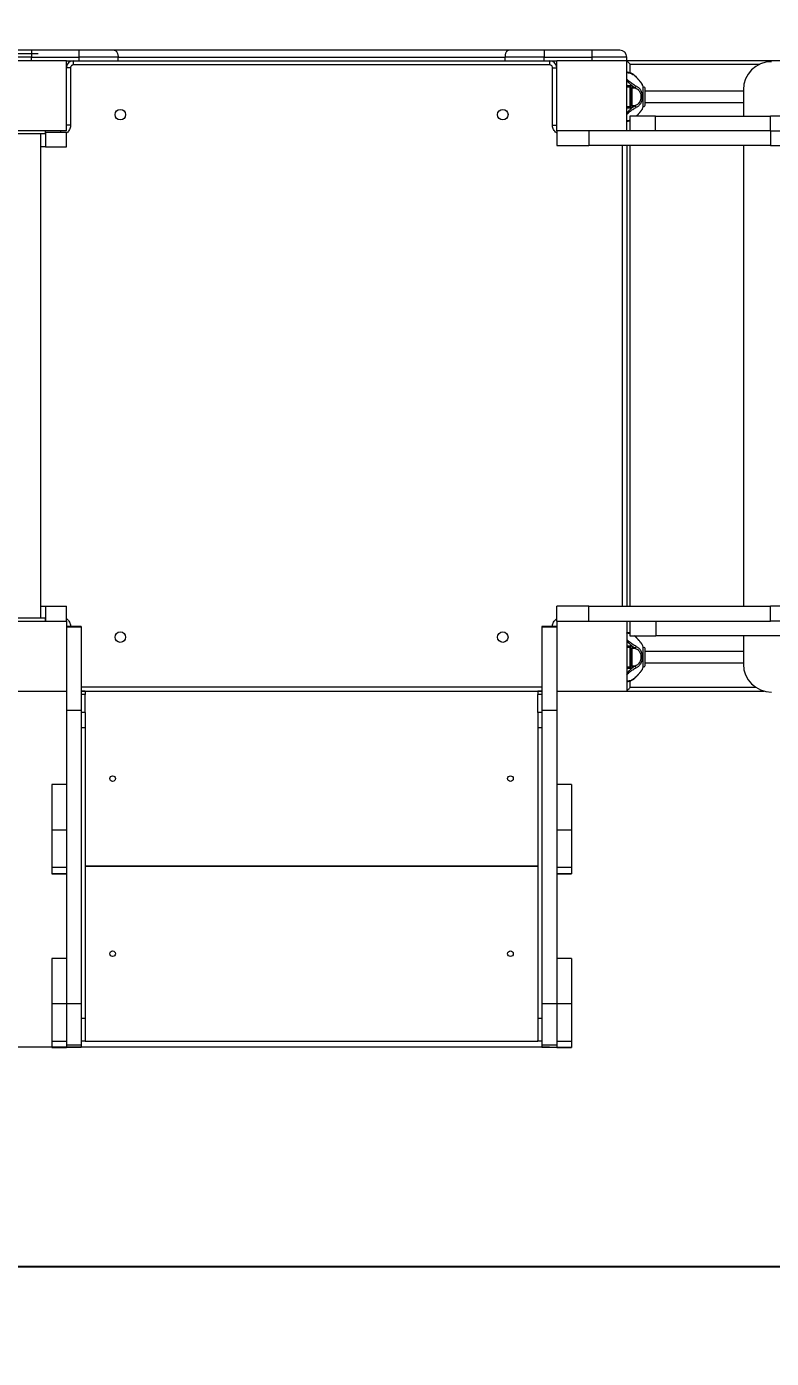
# Model space of a CAD drawing. Header units: millimetres. Extents: x -5884 to 5559, y -2544 to 2548.
# Drawn here: x -1786 to -723, y -815 to 1086 of the extents above; entities that cross this region are included whole.
import ezdxf

# ---------------------------------------------------------------- set-up
doc = ezdxf.new("R2010")
doc.units = ezdxf.units.MM
for name, color, linetype in [('DIKOM_ОБЪЕКТ', 7, 'Continuous'), ('DIKOM_РАЗМЕР_ЗОНА', 7, 'Continuous'), ('DIKOM_РАЗМЕР_ОБЪЕКТА', 7, 'Continuous')]:
    doc.layers.add(name, color=color, linetype=linetype)
doc.styles.add('style1', font='arialbd.ttf', dxfattribs={"width": 0.8})
doc.dimstyles.new('1-50', dxfattribs={"dimtxt": 300, "dimasz": 200, "dimexe": 100, "dimexo": 0, "dimgap": 100, "dimtad": 1, "dimtoh": 1, "dimtxsty": 'style1', "dimcen": 200, "dimclrd": 7, "dimclre": 7, "dimclrt": 7, "dimadec": 1, "dimazin": 2, "dimtfac": 1, "dimtmove": 0, "dimatfit": 2, "dimfxl": 0, "dimlwd": 25, "dimlwe": 18, "dimarcsym": 0})

# ---------------------------------------------------------------- blocks, each defined once
blk = doc.blocks.new('*D0')
at = {"layer": 'Defpoints', "color": 0, "transparency": 16777216}
for p in [(-3077, 587.1), (4058.8, 119.9), (4058.8, -683.8)]:
    blk.add_point(p, dxfattribs=at)
at = {"layer": 'DIKOM_РАЗМЕР_ОБЪЕКТА', "color": 7, "lineweight": 18, "transparency": 16777216}
for p, q in [((-3077, 587.1), (-3077, -783.8)), ((4058.8, 119.9), (4058.8, -783.8))]:
    blk.add_line(p, q, dxfattribs=at)
at = {"layer": 'DIKOM_РАЗМЕР_ОБЪЕКТА', "color": 7, "lineweight": 25, "transparency": 16777216}
blk.add_line((-2877, -683.8), (3858.8, -683.8), dxfattribs=at)
at = {"layer": 'DIKOM_РАЗМЕР_ОБЪЕКТА', "color": 7, "transparency": 16777216}
for points in [[(-2877, -650.5), (-2877, -717.2), (-3077, -683.8)], [(3858.8, -650.5), (3858.8, -717.2), (4058.8, -683.8)]]:
    blk.add_solid(points, dxfattribs=at)
at = {"layer": 'DIKOM_РАЗМЕР_ОБЪЕКТА', "color": 7, "transparency": 16777216, "insert": (403.3, -430.7), "char_height": 300, "attachment_point": 5, "style": 'style1'}
blk.add_mtext('{\\fArial|b0|i0|c204|p34;7100}', dxfattribs=at)
blk = doc.blocks.new('*D1')
at = {"layer": 'Defpoints', "color": 0, "transparency": 16777216}
for p in [(-3439.2, 1047.6), (-1769.8, 1047.6), (-1040.2, -370.9)]:
    blk.add_point(p, dxfattribs=at)
at = {"layer": 'DIKOM_РАЗМЕР_ОБЪЕКТА', "color": 7, "lineweight": 18, "transparency": 16777216}
for p, q in [((-1769.8, 1047.6), (-3539.2, 1047.6)), ((-1040.2, -370.9), (-3539.2, -370.9))]:
    blk.add_line(p, q, dxfattribs=at)
at = {"layer": 'DIKOM_РАЗМЕР_ОБЪЕКТА', "color": 7, "lineweight": 25, "transparency": 16777216}
blk.add_line((-3439.2, -170.9), (-3439.2, 847.6), dxfattribs=at)
at = {"layer": 'DIKOM_РАЗМЕР_ОБЪЕКТА', "color": 7, "transparency": 16777216}
for points in [[(-3472.6, 847.6), (-3405.9, 847.6), (-3439.2, 1047.6)], [(-3472.6, -170.9), (-3405.9, -170.9), (-3439.2, -370.9)]]:
    blk.add_solid(points, dxfattribs=at)
at = {"layer": 'DIKOM_РАЗМЕР_ОБЪЕКТА', "color": 7, "transparency": 16777216, "insert": (-3692.4, 342.9), "char_height": 300, "attachment_point": 5, "rotation": 90, "style": 'style1'}
blk.add_mtext('{\\fArial|b0|i0|c204|p34;1400}', dxfattribs=at)
blk = doc.blocks.new('*D2')
at = {"layer": 'Defpoints', "color": 0, "transparency": 16777216}
for p in [(-5434.5, 2547.6), (-1379.7, 2547.6), (-1379.7, -1870.9)]:
    blk.add_point(p, dxfattribs=at)
at = {"layer": 'DIKOM_РАЗМЕР_ЗОНА', "color": 7, "lineweight": 18, "transparency": 16777216}
for p, q in [((-1379.7, 2547.6), (-5534.5, 2547.6)), ((-1379.7, -1870.9), (-5534.5, -1870.9))]:
    blk.add_line(p, q, dxfattribs=at)
at = {"layer": 'DIKOM_РАЗМЕР_ЗОНА', "color": 7, "lineweight": 25, "transparency": 16777216}
blk.add_line((-5434.5, -1670.9), (-5434.5, 2347.6), dxfattribs=at)
at = {"layer": 'DIKOM_РАЗМЕР_ЗОНА', "color": 7, "transparency": 16777216}
for points in [[(-5467.8, 2347.6), (-5401.1, 2347.6), (-5434.5, 2547.6)], [(-5467.8, -1670.9), (-5401.1, -1670.9), (-5434.5, -1870.9)]]:
    blk.add_solid(points, dxfattribs=at)
at = {"layer": 'DIKOM_РАЗМЕР_ЗОНА', "color": 7, "transparency": 16777216, "insert": (-5687.6, 426.7), "char_height": 300, "attachment_point": 5, "rotation": 90, "style": 'style1'}
blk.add_mtext('{\\fArial|b0|i0|c204|p34;4400}', dxfattribs=at)
blk = doc.blocks.new('*D3')
at = {"layer": 'Defpoints', "color": 0, "transparency": 16777216}
for p in [(-5077, 145.2), (5558.8, 145.2), (5558.8, -2443.6)]:
    blk.add_point(p, dxfattribs=at)
at = {"layer": 'DIKOM_РАЗМЕР_ЗОНА', "color": 7, "lineweight": 18, "transparency": 16777216}
for p, q in [((-5077, 145.2), (-5077, -2543.6)), ((5558.8, 145.2), (5558.8, -2543.6))]:
    blk.add_line(p, q, dxfattribs=at)
at = {"layer": 'DIKOM_РАЗМЕР_ЗОНА', "color": 7, "lineweight": 25, "transparency": 16777216}
blk.add_line((-4877, -2443.6), (5358.8, -2443.6), dxfattribs=at)
at = {"layer": 'DIKOM_РАЗМЕР_ЗОНА', "color": 7, "transparency": 16777216}
for points in [[(-4877, -2410.2), (-4877, -2476.9), (-5077, -2443.6)], [(5358.8, -2410.2), (5358.8, -2476.9), (5558.8, -2443.6)]]:
    blk.add_solid(points, dxfattribs=at)
at = {"layer": 'DIKOM_РАЗМЕР_ЗОНА', "color": 7, "transparency": 16777216, "insert": (240.9, -2190.4), "char_height": 300, "attachment_point": 5, "style": 'style1'}
blk.add_mtext('{\\fArial|b0|i0|c204|p34;10600}', dxfattribs=at)

msp = doc.modelspace()

# ---------------------------------------------------------------- linework, layer by layer
at = {"layer": 'DIKOM_ОБЪЕКТ', "color": 7, "linetype": 'Continuous', "lineweight": 15}
for p, q in [((-1779.727, 1052.575), (-1779.727, 1042.575)), ((-1711.939, 1052.575), (-1779.727, 1052.575)), ((-1711.939, 1052.575), (-1711.939, 1042.575)), ((-1047.516, 1052.575), (-1047.516, 1042.575)), ((-979.727, 1052.575), (-1047.516, 1052.575)), ((-979.727, 1052.575), (-979.727, 1042.575)), ((-1779.727, 1042.575), (-1829.728, 1042.575)), ((-1729.727, 1037.575), (-1829.728, 1037.575)), ((-1779.727, 1042.575), (-1711.939, 1042.575)), ((-1779.727, 1037.575), (-1779.727, 1042.575)), ((-1729.727, 937.575), (-1729.727, 1037.575)), ((-1729.727, 1037.575), (-1711.939, 1037.575)), ((-1723.727, 1027.575), (-1729.727, 1027.575)), ((-1723.727, 1027.575), (-1723.727, 945.575)), ((-1719.727, 1031.575), (-1719.727, 1037.575)), ((-1039.728, 1031.575), (-1719.727, 1031.575)), ((-1655.903, 1042.575), (-1711.939, 1042.575)), ((-1711.939, 1042.575), (-1711.939, 1037.575)), ((-1711.939, 1037.575), (-1655.903, 1037.575)), ((-1655.903, 1037.575), (-1655.903, 1042.575)), ((-1655.903, 1042.575), (-1103.552, 1042.575)), ((-1655.903, 1037.575), (-1103.552, 1037.575)), ((-1047.516, 1042.575), (-1103.552, 1042.575)), ((-1103.552, 1042.575), (-1103.552, 1037.575)), ((-1103.552, 1037.575), (-1047.516, 1037.575)), ((-1047.516, 1037.575), (-1047.516, 1042.575)), ((-1047.516, 1042.575), (-979.727, 1042.575)), ((-1047.516, 1037.575), (-1029.728, 1037.575)), ((-1039.728, 1031.575), (-1039.728, 1037.575)), ((-1035.727, 945.575), (-1035.727, 1027.575)), ((-1035.727, 1027.575), (-1029.728, 1027.575)), ((-1029.728, 937.575), (-1029.728, 1037.575)), ((-929.727, 1037.575), (-1029.728, 1037.575)), ((-929.727, 1042.575), (-979.727, 1042.575)), ((-979.727, 1042.575), (-979.727, 1037.575)), ((-929.727, 1037.575), (-929.727, 1042.575)), ((-929.727, 937.575), (-929.727, 1037.575)), ((549.273, 1037.575), (-929.727, 1037.575)), ((-924.734, 1002.268), (-924.734, 999.817)), ((-924.734, 972.337), (-924.734, 999.817)), ((-921.734, 998.877), (-917.805, 998.877)), ((-921.734, 973.276), (-921.734, 998.877)), ((-906.234, 972.077), (-906.234, 1000.077)), ((-763.234, 994.077), (-903.234, 994.077)), ((-763.234, 996.075), (-763.234, 958.575)), ((-924.734, 972.337), (-924.734, 969.885)), ((-923.786, 972.658), (-923.681, 972.76)), ((-917.805, 973.276), (-921.734, 973.276)), ((-903.234, 978.077), (-763.234, 978.077)), ((-925.245, 958.575), (-925.245, 937.575)), ((-888.737, 958.575), (-925.245, 958.575)), ((-888.737, 937.575), (-888.737, 958.575)), ((-888.737, 958.575), (-724.24, 958.575)), ((-724.24, 937.575), (-724.24, 958.575)), ((-690.612, 958.575), (-724.24, 958.575)), ((-1729.727, 937.575), (-1829.728, 937.575)), ((-1799.727, 933.575), (-1759.727, 933.575)), ((-1766.227, 241.575), (-1766.227, 933.575)), ((-1759.727, 933.575), (-1759.727, 937.575)), ((-1759.727, 935.575), (-1759.727, 914.575)), ((-1759.727, 935.575), (-1759.727, 935.575)), ((-1759.727, 935.575), (-1729.727, 935.575)), ((-1723.727, 945.575), (-1729.727, 945.575)), ((-1729.727, 914.575), (-1729.727, 935.575)), ((-1035.727, 945.575), (-1029.728, 945.575)), ((-1029.728, 937.575), (-1029.728, 916.575)), ((-929.727, 937.575), (-1029.728, 937.575)), ((-983.714, 937.575), (-983.714, 916.575)), ((-724.572, 937.575), (-929.727, 937.575)), ((-724.572, 937.575), (-724.572, 916.575)), ((-724.572, 937.575), (-404.793, 937.575)), ((-1759.727, 914.575), (-1766.227, 914.575)), ((-1759.727, 914.575), (-1729.727, 914.575)), ((-1029.728, 916.575), (-983.714, 916.575)), ((-724.572, 916.575), (-983.714, 916.575)), ((-929.727, 916.575), (-929.727, 258.575)), ((-763.234, 916.575), (-763.234, 258.575)), ((-724.572, 916.575), (-404.793, 916.575)), ((-1766.227, 258.575), (-1759.727, 258.575)), ((-1759.727, 258.575), (-1759.727, 237.575)), ((-1759.727, 258.575), (-1729.727, 258.575)), ((-1729.727, 237.575), (-1729.727, 258.575)), ((-1029.728, 237.575), (-1029.728, 258.575)), ((-983.715, 258.575), (-1029.728, 258.575)), ((-983.715, 237.575), (-983.715, 258.575)), ((-983.715, 258.575), (-724.639, 258.575)), ((-724.639, 237.575), (-724.639, 258.575)), ((-404.861, 258.575), (-724.639, 258.575)), ((-1829.728, 237.575), (-1729.727, 237.575)), ((-1759.727, 241.575), (-1799.727, 241.575)), ((-1759.727, 237.575), (-1759.727, 241.575)), ((-1729.727, 237.575), (-1729.727, 137.575)), ((-1708.728, 229.952), (-1729.727, 229.952)), ((-1708.728, 229.019), (-1729.727, 229.019)), ((-1708.728, 229.952), (-1708.728, 229.019)), ((-1708.728, 229.019), (-1708.728, 110.01)), ((-1029.728, 229.952), (-1050.728, 229.952)), ((-1050.728, 229.952), (-1050.728, 229.019)), ((-1029.728, 229.019), (-1050.728, 229.019)), ((-1050.728, 229.019), (-1050.728, 110.01)), ((-1029.728, 237.575), (-1029.728, 137.575)), ((-1029.728, 237.575), (-929.727, 237.575)), ((-929.727, 237.575), (-724.639, 237.575)), ((-929.727, 237.575), (-929.727, 137.575)), ((-925.249, 237.575), (-925.249, 216.575)), ((-888.385, 237.575), (-888.385, 216.575)), ((-404.861, 237.575), (-724.639, 237.575)), ((-925.249, 216.575), (-888.385, 216.575)), ((-916.359, 214.44), (-918.667, 216.575)), ((-691.668, 216.575), (-888.385, 216.575)), ((-763.234, 216.575), (-763.234, 176.075)), ((-924.734, 202.268), (-924.734, 199.817)), ((-924.734, 172.337), (-924.734, 199.817)), ((-921.734, 198.877), (-917.805, 198.877)), ((-921.734, 173.276), (-921.734, 198.877)), ((-906.234, 172.077), (-906.234, 200.077)), ((-763.234, 194.077), (-903.234, 194.077)), ((-924.734, 172.337), (-924.734, 169.885)), ((-923.786, 172.658), (-923.681, 172.76)), ((-917.805, 173.276), (-921.734, 173.276)), ((-903.234, 178.077), (-763.234, 178.077)), ((-1829.728, 137.575), (-1729.727, 137.575)), ((-1729.727, 137.575), (-1729.727, 110.01)), ((-1708.728, 137.575), (-1050.728, 137.575)), ((-1702.727, 137.575), (-1702.727, 132.575)), ((-1702.727, 137.575), (-1702.727, 137.575)), ((-1056.727, 137.575), (-1056.727, 132.575)), ((-1056.727, 137.575), (-1056.727, 137.575)), ((-1029.728, 137.575), (-1029.728, 110.01)), ((-1029.728, 137.575), (-929.727, 137.575)), ((-929.727, 137.575), (-734.085, 137.575)), ((-1702.727, 106.824), (-1702.727, 132.575)), ((-1056.727, 106.824), (-1056.727, 132.575)), ((-1708.728, 110.01), (-1729.727, 110.01)), ((-1729.727, 110.01), (-1729.727, -287.813)), ((-1708.728, 110.01), (-1708.728, -308.894)), ((-1702.727, 106.824), (-1702.727, 85.268)), ((-1056.727, 106.824), (-1056.727, 85.268)), ((-1029.728, 110.01), (-1050.728, 110.01)), ((-1050.728, 110.01), (-1050.728, -308.894)), ((-1029.728, 110.01), (-1029.728, -287.813)), ((-1702.727, 85.268), (-1702.727, -330.148)), ((-1056.727, 85.268), (-1056.727, -330.148)), ((-1729.727, 3.981), (-1750.728, 3.981)), ((-1750.728, 3.981), (-1750.728, -60.857)), ((-1008.727, 3.981), (-1029.728, 3.981)), ((-1008.727, 3.981), (-1008.727, -60.857)), ((-1729.727, -60.857), (-1750.728, -60.857)), ((-1750.728, -60.857), (-1750.728, -114.399)), ((-1008.727, -60.857), (-1029.728, -60.857)), ((-1008.727, -60.857), (-1008.727, -114.399)), ((-1702.727, -112.422), (-1056.727, -112.422)), ((-1056.727, -112.425), (-1702.727, -112.425)), ((-1729.727, -114.399), (-1750.728, -114.399)), ((-1750.728, -114.399), (-1750.728, -123.243)), ((-1729.727, -123.243), (-1750.728, -123.243)), ((-1729.727, -123.243), (-1750.728, -123.243)), ((-1750.728, -123.243), (-1750.728, -123.243)), ((-1750.728, -123.243), (-1750.728, -123.249)), ((-1750.728, -123.249), (-1729.727, -123.249)), ((-1008.727, -114.399), (-1029.728, -114.399)), ((-1008.727, -123.243), (-1029.728, -123.243)), ((-1008.727, -123.243), (-1029.728, -123.243)), ((-1029.728, -123.249), (-1008.727, -123.249)), ((-1008.727, -114.399), (-1008.727, -123.243)), ((-1008.727, -123.243), (-1008.727, -123.243)), ((-1008.727, -123.243), (-1008.727, -123.249)), ((-1729.727, -244.309), (-1750.728, -244.309)), ((-1750.728, -244.309), (-1750.728, -309.148)), ((-1008.727, -244.309), (-1029.728, -244.309)), ((-1008.727, -244.309), (-1008.727, -309.148)), ((-1729.727, -287.813), (-1729.727, -309.148)), ((-1029.728, -287.813), (-1029.728, -309.148)), ((-1729.727, -309.148), (-1750.728, -309.148)), ((-1750.728, -309.148), (-1750.728, -362.69)), ((-1708.728, -308.894), (-1729.727, -308.894)), ((-1729.727, -309.148), (-1729.727, -362.69)), ((-1708.728, -308.894), (-1708.728, -368.179)), ((-1029.728, -308.894), (-1050.728, -308.894)), ((-1050.728, -308.894), (-1050.728, -368.179)), ((-1008.727, -309.148), (-1029.728, -309.148)), ((-1029.728, -309.148), (-1029.728, -362.69)), ((-1008.727, -309.148), (-1008.727, -362.69)), ((-1702.727, -330.148), (-1702.727, -361.263)), ((-1056.727, -330.148), (-1056.727, -361.263)), ((-1702.727, -361.263), (-1702.727, -362.425)), ((-1056.727, -362.425), (-1056.727, -361.263)), ((-1729.727, -362.69), (-1750.728, -362.69)), ((-1750.728, -362.69), (-1750.728, -371.533)), ((-1729.727, -371.533), (-1750.728, -371.533)), ((-1750.728, -371.533), (-1750.728, -371.534)), ((-1729.727, -371.534), (-1750.728, -371.534)), ((-1750.728, -371.534), (-1750.728, -371.539)), ((-1750.728, -371.539), (-1729.727, -371.539)), ((-1729.727, -362.69), (-1729.727, -368.258)), ((-1708.728, -368.179), (-1729.727, -368.179)), ((-1729.727, -368.258), (-1729.727, -370.919)), ((-1729.727, -370.923), (-1708.728, -370.923)), ((-1729.727, -370.923), (-1729.727, -371.533)), ((-1729.727, -371.533), (-1729.727, -371.534)), ((-1729.727, -371.534), (-1729.727, -371.539)), ((-1702.727, -362.425), (-1708.728, -362.425)), ((-1708.728, -368.179), (-1708.728, -370.923)), ((-1702.727, -362.425), (-1056.727, -362.425)), ((-1050.728, -362.425), (-1056.727, -362.425)), ((-1029.728, -368.179), (-1050.728, -368.179)), ((-1050.728, -368.179), (-1050.728, -370.923)), ((-1050.728, -370.923), (-1029.728, -370.923)), ((-1008.727, -362.69), (-1029.728, -362.69)), ((-1029.728, -362.69), (-1029.728, -368.258)), ((-1029.728, -368.258), (-1029.728, -370.919)), ((-1029.728, -370.923), (-1029.728, -371.533)), ((-1008.727, -371.533), (-1029.728, -371.533)), ((-1029.728, -371.533), (-1029.728, -371.534)), ((-1008.727, -371.534), (-1029.728, -371.534)), ((-1029.728, -371.534), (-1029.728, -371.539)), ((-1029.728, -371.539), (-1008.727, -371.539)), ((-1008.727, -362.69), (-1008.727, -371.533)), ((-1008.727, -371.533), (-1008.727, -371.534)), ((-1008.727, -371.534), (-1008.727, -371.539))]:
    msp.add_line(p, q, dxfattribs=at)
at = {"layer": 'DIKOM_ОБЪЕКТ', "color": 8, "linetype": 'Continuous', "lineweight": 15}
for p, q in [((-924.727, 1032.575), (-739.597, 1032.575)), ((-924.727, 1020.071), (-924.727, 1032.575)), ((-929.727, 1002.268), (-924.734, 1002.268)), ((-924.734, 999.817), (-929.727, 999.817)), ((-929.727, 972.337), (-924.734, 972.337)), ((-924.734, 969.885), (-929.727, 969.885)), ((-1737.728, 935.575), (-1737.728, 937.575)), ((-935.728, 258.575), (-935.728, 916.575)), ((-924.727, 258.575), (-924.727, 916.575)), ((-929.727, 202.268), (-924.734, 202.268)), ((-924.734, 199.817), (-929.727, 199.817)), ((-929.727, 172.337), (-924.734, 172.337)), ((-924.734, 169.885), (-929.727, 169.885)), ((-1708.728, 143.575), (-1050.728, 143.575)), ((-1702.727, 137.575), (-1708.728, 137.575)), ((-1050.728, 137.575), (-1056.727, 137.575)), ((-924.727, 142.575), (-924.727, 152.093)), ((-745.092, 142.575), (-924.727, 142.575)), ((-1702.727, 132.575), (-1708.728, 132.575)), ((-1050.728, 132.575), (-1056.727, 132.575)), ((-1702.727, 106.824), (-1708.728, 106.824)), ((-1050.728, 106.824), (-1056.727, 106.824)), ((-1702.727, 85.268), (-1708.728, 85.268)), ((-1050.728, 85.268), (-1056.727, 85.268)), ((-1702.727, -330.148), (-1708.728, -330.148)), ((-1050.728, -330.148), (-1056.727, -330.148))]:
    msp.add_line(p, q, dxfattribs=at)
at = {"layer": 'DIKOM_ОБЪЕКТ', "color": 7, "linetype": 'Continuous', "lineweight": 15, "flags": 128}
for points in [[(-929.727, 1037.575), (-929.631, 1037.479), (-929.347, 1037.194), (-928.885, 1036.732), (-928.263, 1036.111), (-927.505, 1035.353), (-926.641, 1034.488), (-925.703, 1033.55), (-924.727, 1032.575)], [(-929.727, 137.575), (-929.652, 137.651), (-929.426, 137.877), (-929.058, 138.245), (-928.558, 138.745), (-927.941, 139.361), (-927.227, 140.075), (-926.438, 140.865), (-925.596, 141.707), (-924.727, 142.575)]]:
    msp.add_lwpolyline(points, dxfattribs=at)
at = {"layer": 'DIKOM_ОБЪЕКТ', "color": 8, "linetype": 'Continuous', "lineweight": 15, "flags": 128}
for points in [[(-916.307, 1014.224), (-916.314, 1014.369), (-916.359, 1014.44)], [(-916.307, 214.224), (-916.314, 214.369), (-916.359, 214.44)], [(-916.307, 157.929), (-916.314, 157.784), (-916.359, 157.713)]]:
    msp.add_lwpolyline(points, dxfattribs=at)
at = {"layer": 'DIKOM_ОБЪЕКТ', "color": 7, "linetype": 'Continuous', "lineweight": 15}
for centre, radius in [((-1652.727, 960.575), 7.5), ((-1106.727, 960.575), 7.5), ((-1652.727, 214.575), 7.5), ((-1106.727, 214.575), 7.5), ((-1663.727, 12.578), 4), ((-1095.727, 12.578), 4), ((-1663.727, -237.425), 4), ((-1095.727, -237.425), 4)]:
    msp.add_circle(centre, radius, dxfattribs=at)
for centre, radius, start, end in [((-939.727, 1042.575), 10, 0, 90), ((-1719.727, 1027.575), 10, 90, 180), ((-1039.727, 1027.575), 10, 0, 90), ((-723.234, 996.075), 40, 90, 180), ((-924.734, 998.334), 1.5, 0, 45.135341), ((-921.785, 997.427), 1.451, 88.012384, 177.857818), ((-918.817, 1001.181), 2.517, 293.719193, 4.321758), ((-952.478, 986.077), 48.317, 16.843245, 21.538333), ((-906.234, 997.077), 3, 0, 90), ((-924.734, 973.819), 1.5, 314.829325, 0), ((-921.785, 974.726), 1.451, 182.142262, 271.987383), ((-918.817, 970.972), 2.517, 355.678091, 66.281034), ((-952.478, 986.077), 48.317, 338.461252, 343.156755), ((-906.234, 975.077), 3, 270, 0), ((-924.734, 198.334), 1.5, 0, 45.135341), ((-921.785, 197.427), 1.451, 88.011614, 177.857521), ((-918.817, 201.181), 2.517, 293.719082, 4.322398), ((-952.478, 186.077), 48.317, 16.843245, 21.538333), ((-906.234, 197.077), 3, 0, 90), ((-924.734, 173.819), 1.5, 314.829325, 0), ((-921.785, 174.726), 1.451, 182.139976, 271.988448), ((-918.817, 170.972), 2.517, 355.678213, 66.281516), ((-952.478, 186.077), 48.317, 338.461252, 343.156755), ((-906.234, 175.077), 3, 270, 0), ((-723.234, 176.075), 40, 180, 270)]:
    msp.add_arc(centre, radius, start, end, dxfattribs=at)
for points, knots in [([(-1779.727, 1052.575), (-1781.354, 1052.575), (-1784.656, 1052.575), (-1789.606, 1052.575), (-1794.134, 1052.575), (-1798.159, 1052.575), (-1801.678, 1052.575), (-1804.994, 1052.575), (-1808.062, 1052.575), (-1810.831, 1052.575), (-1813.25, 1052.575), (-1815.305, 1052.575), (-1817.14, 1052.575), (-1818.593, 1052.575), (-1819.554, 1052.575), (-1819.67, 1052.575), (-1819.728, 1052.575)], [0, 0, 0, 0, 0.07763601, 0.15767177, 0.23995108, 0.30428337, 0.36860803, 0.43430809, 0.50000027, 0.56570056, 0.63139378, 0.6957248, 0.76004899, 0.84233673, 0.92237062, 1, 1, 1, 1]), ([(-1661.458, 1052.575), (-1663.956, 1052.575), (-1668.968, 1052.575), (-1677.06, 1052.575), (-1685.492, 1052.575), (-1694.196, 1052.575), (-1703.04, 1052.575), (-1708.979, 1052.575), (-1711.939, 1052.575)], [0, 0, 0, 0, 0.16570998, 0.33244666, 0.50000275, 0.66756471, 0.83429638, 1, 1, 1, 1]), ([(-1661.458, 1052.575), (-1661.013, 1052.52), (-1660.178, 1052.416), (-1659.169, 1051.736), (-1658.447, 1051.006), (-1657.946, 1050.346), (-1657.378, 1049.42), (-1656.788, 1048.116), (-1656.277, 1046.346), (-1655.961, 1044.478), (-1655.922, 1043.204), (-1655.903, 1042.575)], [0, 0, 0, 0, 0.15278368, 0.2870956, 0.36641442, 0.43748803, 0.50029741, 0.63002895, 0.75655588, 0.87988028, 1, 1, 1, 1]), ([(-1097.997, 1052.575), (-1104.654, 1052.575), (-1118.031, 1052.575), (-1138.922, 1052.575), (-1160.545, 1052.575), (-1182.911, 1052.575), (-1205.952, 1052.575), (-1229.593, 1052.575), (-1253.767, 1052.575), (-1278.403, 1052.575), (-1303.402, 1052.575), (-1328.683, 1052.575), (-1354.162, 1052.575), (-1379.728, 1052.575), (-1405.294, 1052.575), (-1430.772, 1052.575), (-1456.053, 1052.575), (-1481.052, 1052.575), (-1505.688, 1052.575), (-1529.862, 1052.575), (-1553.503, 1052.575), (-1576.544, 1052.575), (-1598.91, 1052.575), (-1620.533, 1052.575), (-1641.424, 1052.575), (-1654.801, 1052.575), (-1661.458, 1052.575)], [0, 0, 0, 0, 0.0397406, 0.07985508, 0.12033255, 0.1614654, 0.20288473, 0.24457855, 0.28673392, 0.32907127, 0.37157795, 0.41432357, 0.45713521, 0.50000018, 0.54286574, 0.58567739, 0.62842241, 0.67092969, 0.71326726, 0.75542161, 0.79711606, 0.83853543, 0.87966779, 0.92014598, 0.96026024, 1, 1, 1, 1]), ([(-1097.997, 1052.575), (-1098.413, 1052.527), (-1099.212, 1052.434), (-1100.195, 1051.807), (-1100.931, 1051.097), (-1101.468, 1050.41), (-1102.06, 1049.455), (-1102.66, 1048.133), (-1103.172, 1046.374), (-1103.492, 1044.5), (-1103.532, 1043.213), (-1103.552, 1042.575)], [0, 0, 0, 0, 0.14312185, 0.27419575, 0.35494512, 0.43032631, 0.50033143, 0.62832512, 0.75427041, 0.87816053, 1, 1, 1, 1]), ([(-1047.516, 1052.575), (-1050.476, 1052.575), (-1056.415, 1052.575), (-1065.259, 1052.575), (-1073.963, 1052.575), (-1082.395, 1052.575), (-1090.487, 1052.575), (-1095.499, 1052.575), (-1097.997, 1052.575)], [0, 0, 0, 0, 0.16570838, 0.33244509, 0.50000035, 0.66756417, 0.83429467, 1, 1, 1, 1]), ([(-939.727, 1052.575), (-939.785, 1052.575), (-939.901, 1052.575), (-940.862, 1052.575), (-942.315, 1052.575), (-944.15, 1052.575), (-946.206, 1052.575), (-948.624, 1052.575), (-951.394, 1052.575), (-954.461, 1052.575), (-957.777, 1052.575), (-961.296, 1052.575), (-965.321, 1052.575), (-969.849, 1052.575), (-974.799, 1052.575), (-978.101, 1052.575), (-979.727, 1052.575)], [0, 0, 0, 0, 0.07763333, 0.15767111, 0.2399512, 0.30428315, 0.36860664, 0.43430761, 0.50000055, 0.5657009, 0.63139314, 0.6957264, 0.76004861, 0.84233771, 0.92237141, 1, 1, 1, 1]), ([(-1719.727, 1031.575), (-1720.231, 1031.522), (-1721.005, 1031.439), (-1721.936, 1030.941), (-1722.577, 1030.424), (-1723.093, 1029.784), (-1723.592, 1028.852), (-1723.674, 1028.078), (-1723.727, 1027.575)], [0, 0, 0, 0, 0.2394715, 0.36837349, 0.49999419, 0.63165335, 0.7605431, 1, 1, 1, 1]), ([(-1035.727, 1027.575), (-1035.781, 1028.078), (-1035.863, 1028.852), (-1036.362, 1029.783), (-1036.878, 1030.424), (-1037.519, 1030.941), (-1038.45, 1031.439), (-1039.224, 1031.522), (-1039.728, 1031.575)], [0, 0, 0, 0, 0.23945586, 0.36836256, 0.49999713, 0.63164682, 0.76054825, 1, 1, 1, 1]), ([(-916.359, 1014.44), (-917.143, 1015.207), (-918.564, 1016.596), (-920.629, 1018.056), (-922.255, 1018.999), (-923.498, 1019.594), (-924.664, 1020.071), (-926.075, 1020.535), (-927.847, 1020.952), (-929.082, 1021.017), (-929.727, 1021.052)], [0, 0, 0, 0, 0.19320294, 0.34995881, 0.47222271, 0.55818963, 0.62560881, 0.72332427, 0.8552912, 1, 1, 1, 1]), ([(-907.824, 1004.315), (-907.858, 1004.36), (-907.926, 1004.45), (-908.45, 1005.135), (-909.249, 1006.162), (-910.312, 1007.5), (-911.591, 1009.062), (-913.516, 1011.346), (-915.222, 1013.203), (-916.359, 1014.44)], [0, 0, 0, 0, 0.12439116, 0.2484757, 0.37316269, 0.49827761, 0.62397268, 0.74940097, 1, 1, 1, 1]), ([(-924.734, 1002.268), (-924.424, 1002.244), (-923.803, 1002.196), (-922.992, 1001.832), (-922.372, 1001.323), (-921.871, 1000.554), (-921.749, 999.826), (-921.733, 999.237), (-921.734, 998.997), (-921.734, 998.877)], [0, 0, 0, 0, 0.12535034, 0.25067894, 0.37096127, 0.50095505, 0.7497438, 0.87483903, 1, 1, 1, 1]), ([(-923.601, 999.316), (-923.601, 999.316), (-923.612, 999.341), (-923.647, 999.368), (-923.681, 999.394)], [0, 0, 0, 0, 0.00721039, 1, 1, 1, 1]), ([(-923.234, 986.077), (-923.234, 987.056), (-923.234, 989.043), (-923.234, 991.867), (-923.234, 994.34), (-923.234, 996.313), (-923.234, 997.655), (-923.234, 998.329), (-923.234, 998.263), (-923.234, 998.242)], [0, 0, 0, 0, 0.15255386, 0.30973551, 0.46691722, 0.61947079, 0.77202438, 0.92920584, 1, 1, 1, 1]), ([(-917.805, 998.877), (-916.648, 998.357), (-915.135, 997.676), (-913.529, 996.297), (-912.692, 995.431), (-911.77, 994.262), (-910.843, 992.715), (-910.03, 990.666), (-909.496, 988.435), (-909.428, 986.857), (-909.394, 986.077)], [0, 0, 0, 0, 0.26434503, 0.34595748, 0.42452037, 0.50023397, 0.62867014, 0.75048945, 0.87666318, 1, 1, 1, 1]), ([(-916.307, 1001.371), (-915.712, 1001.092), (-914.52, 1000.535), (-912.868, 999.316), (-911.375, 997.813), (-910.059, 995.971), (-908.98, 993.852), (-908.164, 991.428), (-907.634, 988.816), (-907.567, 986.985), (-907.534, 986.077)], [0, 0, 0, 0, 0.12513152, 0.25026025, 0.37879126, 0.50035125, 0.62807542, 0.7504603, 0.87627973, 1, 1, 1, 1]), ([(-907.534, 1003.811), (-907.572, 1003.899), (-907.65, 1004.077), (-907.765, 1004.235), (-907.824, 1004.315)], [0, 0, 0, 0, 0.4918035, 1, 1, 1, 1]), ([(-903.234, 986.077), (-903.234, 986.748), (-903.234, 988.13), (-903.234, 990.18), (-903.234, 992.151), (-903.234, 993.91), (-903.234, 995.341), (-903.234, 996.355), (-903.234, 996.967), (-903.234, 997.041), (-903.234, 997.077)], [0, 0, 0, 0, 0.11651612, 0.24001157, 0.36864088, 0.5, 0.63135945, 0.75998877, 0.8834841, 1, 1, 1, 1]), ([(-921.734, 973.276), (-921.73, 973.024), (-921.722, 972.521), (-921.871, 971.596), (-922.374, 970.829), (-922.992, 970.321), (-923.803, 969.957), (-924.423, 969.909), (-924.734, 969.885)], [0, 0, 0, 0, 0.25030372, 0.49933795, 0.6292278, 0.74945181, 0.87443829, 1, 1, 1, 1]), ([(-923.234, 973.911), (-923.234, 973.891), (-923.234, 973.824), (-923.234, 974.498), (-923.234, 975.84), (-923.234, 977.814), (-923.234, 980.286), (-923.234, 983.11), (-923.234, 985.098), (-923.234, 986.077)], [0, 0, 0, 0, 0.07079416, 0.22797563, 0.38052923, 0.53308293, 0.69026466, 0.84744613, 1, 1, 1, 1]), ([(-909.394, 986.077), (-909.427, 985.292), (-909.476, 984.108), (-909.775, 982.583), (-910.103, 981.367), (-910.572, 980.106), (-911.201, 978.828), (-912.388, 976.968), (-914.484, 974.785), (-916.656, 973.798), (-917.805, 973.276)], [0, 0, 0, 0, 0.1240346, 0.18706835, 0.25114598, 0.33188047, 0.41532565, 0.50196474, 0.73653103, 1, 1, 1, 1]), ([(-907.534, 986.077), (-907.566, 985.166), (-907.614, 983.794), (-907.908, 982.018), (-908.3, 980.309), (-908.989, 978.284), (-909.949, 976.399), (-910.939, 974.941), (-911.873, 973.827), (-913.049, 972.707), (-914.511, 971.625), (-915.696, 971.069), (-916.307, 970.782)], [0, 0, 0, 0, 0.12405056, 0.18674308, 0.25038319, 0.37289002, 0.5007627, 0.58119131, 0.66452262, 0.75116251, 0.87162818, 1, 1, 1, 1]), ([(-903.234, 975.077), (-903.234, 975.112), (-903.234, 975.186), (-903.234, 975.798), (-903.234, 976.813), (-903.234, 978.243), (-903.234, 980.002), (-903.234, 981.974), (-903.234, 984.024), (-903.234, 985.406), (-903.234, 986.077)], [0, 0, 0, 0, 0.11651591, 0.24001131, 0.36864054, 0.5, 0.6313593, 0.75998862, 0.88348388, 1, 1, 1, 1]), ([(-929.727, 951.105), (-928.975, 951.153), (-927.607, 951.239), (-926.055, 951.609), (-925.337, 951.872), (-925.245, 951.906)], [0, 0, 0, 0, 0.51588461, 0.93790144, 1, 1, 1, 1]), ([(-915.564, 958.575), (-915.251, 958.912), (-914.358, 959.874), (-913.013, 961.413), (-911.551, 963.137), (-910.276, 964.698), (-909.216, 966.033), (-908.425, 967.05), (-907.916, 967.716), (-907.858, 967.793), (-907.83, 967.83)], [0, 0, 0, 0, 0.07266394, 0.20706454, 0.34094627, 0.47455868, 0.60751074, 0.74051024, 0.87253763, 1, 1, 1, 1]), ([(-907.824, 967.838), (-907.765, 967.918), (-907.65, 968.076), (-907.572, 968.255), (-907.534, 968.343)], [0, 0, 0, 0, 0.50818953, 1, 1, 1, 1]), ([(-925.249, 220.243), (-925.47, 220.319), (-926.315, 220.607), (-927.848, 220.946), (-929.082, 221.015), (-929.727, 221.052)], [0, 0, 0, 0, 0.14449807, 0.55254967, 1, 1, 1, 1]), ([(-907.824, 204.315), (-907.858, 204.36), (-907.926, 204.45), (-908.45, 205.135), (-909.249, 206.162), (-910.312, 207.5), (-911.591, 209.062), (-913.516, 211.346), (-915.222, 213.203), (-916.359, 214.44)], [0, 0, 0, 0, 0.12439119, 0.24847531, 0.37316254, 0.49827652, 0.62397261, 0.74940033, 1, 1, 1, 1]), ([(-924.734, 202.268), (-924.424, 202.244), (-923.803, 202.196), (-922.992, 201.832), (-922.372, 201.323), (-921.871, 200.554), (-921.749, 199.826), (-921.733, 199.237), (-921.734, 198.997), (-921.734, 198.877)], [0, 0, 0, 0, 0.12534971, 0.25067764, 0.37096185, 0.50095563, 0.74974551, 0.87483709, 1, 1, 1, 1]), ([(-923.234, 186.077), (-923.234, 187.056), (-923.234, 189.043), (-923.234, 191.867), (-923.234, 194.34), (-923.234, 196.313), (-923.234, 197.655), (-923.234, 198.329), (-923.234, 198.263), (-923.234, 198.242)], [0, 0, 0, 0, 0.15255531, 0.30973559, 0.46691689, 0.61947101, 0.77202468, 0.92920587, 1, 1, 1, 1]), ([(-917.805, 198.877), (-916.648, 198.357), (-915.135, 197.676), (-913.529, 196.297), (-912.692, 195.431), (-911.77, 194.262), (-910.843, 192.715), (-910.03, 190.666), (-909.496, 188.435), (-909.428, 186.857), (-909.394, 186.077)], [0, 0, 0, 0, 0.26434415, 0.34595708, 0.42451937, 0.50023487, 0.62867099, 0.75048874, 0.87666224, 1, 1, 1, 1]), ([(-916.307, 201.371), (-915.712, 201.092), (-914.52, 200.535), (-912.868, 199.316), (-911.375, 197.813), (-910.059, 195.971), (-908.98, 193.852), (-908.164, 191.428), (-907.634, 188.816), (-907.567, 186.985), (-907.534, 186.077)], [0, 0, 0, 0, 0.12513192, 0.25026052, 0.37879121, 0.50035081, 0.62807585, 0.75046009, 0.87628028, 1, 1, 1, 1]), ([(-907.534, 203.811), (-907.572, 203.899), (-907.65, 204.077), (-907.765, 204.235), (-907.824, 204.315)], [0, 0, 0, 0, 0.49173538, 1, 1, 1, 1]), ([(-903.234, 186.077), (-903.234, 186.748), (-903.234, 188.13), (-903.234, 190.18), (-903.234, 192.151), (-903.234, 193.91), (-903.234, 195.341), (-903.234, 196.355), (-903.234, 196.967), (-903.234, 197.041), (-903.234, 197.077)], [0, 0, 0, 0, 0.1165154, 0.24001244, 0.36863996, 0.49999933, 0.63135899, 0.75998843, 0.88348417, 1, 1, 1, 1]), ([(-921.734, 173.276), (-921.73, 173.024), (-921.722, 172.521), (-921.871, 171.596), (-922.374, 170.829), (-922.992, 170.321), (-923.803, 169.957), (-924.423, 169.909), (-924.734, 169.885)], [0, 0, 0, 0, 0.25030198, 0.49933926, 0.6292289, 0.74945109, 0.87443849, 1, 1, 1, 1]), ([(-923.234, 173.911), (-923.234, 173.891), (-923.234, 173.824), (-923.234, 174.498), (-923.234, 175.84), (-923.234, 177.814), (-923.234, 180.286), (-923.234, 183.11), (-923.234, 185.098), (-923.234, 186.077)], [0, 0, 0, 0, 0.07079419, 0.22797624, 0.38052863, 0.53308287, 0.69026432, 0.84744764, 1, 1, 1, 1]), ([(-909.394, 186.077), (-909.427, 185.292), (-909.476, 184.108), (-909.775, 182.583), (-910.103, 181.367), (-910.572, 180.106), (-911.201, 178.828), (-912.388, 176.968), (-914.484, 174.785), (-916.656, 173.798), (-917.805, 173.276)], [0, 0, 0, 0, 0.124035, 0.18706743, 0.25114652, 0.33188119, 0.41532637, 0.50196403, 0.73653137, 1, 1, 1, 1]), ([(-907.534, 186.077), (-907.566, 185.166), (-907.614, 183.794), (-907.908, 182.018), (-908.3, 180.309), (-908.989, 178.284), (-909.949, 176.399), (-910.939, 174.941), (-911.873, 173.827), (-913.049, 172.707), (-914.511, 171.625), (-915.696, 171.069), (-916.307, 170.782)], [0, 0, 0, 0, 0.12404899, 0.18674173, 0.25038301, 0.37289039, 0.50076174, 0.58119066, 0.66452266, 0.75116298, 0.87162862, 1, 1, 1, 1]), ([(-903.234, 175.077), (-903.234, 175.112), (-903.234, 175.186), (-903.234, 175.798), (-903.234, 176.813), (-903.234, 178.243), (-903.234, 180.002), (-903.234, 181.974), (-903.234, 184.024), (-903.234, 185.406), (-903.234, 186.077)], [0, 0, 0, 0, 0.11651597, 0.24001091, 0.3686405, 0.50000031, 0.63135985, 0.75999059, 0.88348446, 1, 1, 1, 1]), ([(-929.727, 151.105), (-928.974, 151.149), (-927.604, 151.228), (-925.639, 151.741), (-924.023, 152.323), (-922.434, 153.054), (-920.636, 154.09), (-918.528, 155.588), (-917.117, 156.97), (-916.359, 157.713)], [0, 0, 0, 0, 0.16652111, 0.30274257, 0.41132933, 0.51902473, 0.65278139, 0.8133722, 1, 1, 1, 1]), ([(-916.359, 157.713), (-915.776, 158.34), (-914.61, 159.591), (-913.01, 161.414), (-911.551, 163.137), (-910.276, 164.698), (-909.216, 166.033), (-908.425, 167.05), (-907.916, 167.716), (-907.858, 167.793), (-907.83, 167.83)], [0, 0, 0, 0, 0.12685746, 0.25340376, 0.37946173, 0.50526467, 0.6304483, 0.75567484, 0.87998652, 1, 1, 1, 1]), ([(-907.824, 167.838), (-907.765, 167.918), (-907.65, 168.076), (-907.572, 168.255), (-907.534, 168.343)], [0, 0, 0, 0, 0.5081786, 1, 1, 1, 1])]:
    msp.add_open_spline(points, degree=3, knots=knots, dxfattribs=at)
at = {"layer": 'DIKOM_ОБЪЕКТ', "color": 8, "linetype": 'Continuous', "lineweight": 15}
for points, knots in [([(-929.727, 1020.458), (-929.617, 1020.472), (-928.981, 1020.553), (-927.738, 1020.45), (-925.78, 1020.121), (-923.52, 1019.38), (-921.02, 1018.114), (-918.572, 1016.439), (-917.063, 1014.962), (-916.307, 1014.224)], [0, 0, 0, 0, 0.02613543, 0.14993037, 0.27317433, 0.45443106, 0.63662977, 0.81817897, 1, 1, 1, 1]), ([(-916.307, 1001.371), (-917.065, 1001.728), (-918.581, 1002.444), (-921.035, 1004.032), (-923.547, 1005.856), (-926.067, 1007.898), (-928.175, 1009.707), (-929.339, 1010.892), (-929.727, 1011.288)], [0, 0, 0, 0, 0.18207375, 0.36453489, 0.54621744, 0.72841292, 0.90923097, 1, 1, 1, 1]), ([(-917.805, 998.877), (-918.15, 999.063), (-918.865, 999.447), (-919.984, 1000.188), (-921.166, 1001.054), (-922.329, 1001.987), (-923.564, 1003.043), (-924.796, 1004.16), (-926.069, 1005.376), (-927.344, 1006.648), (-928.555, 1007.933), (-929.369, 1008.809), (-929.722, 1009.225), (-929.727, 1009.232)], [0, 0, 0, 0, 0.09673835, 0.20009524, 0.29594953, 0.40060385, 0.49162944, 0.60008679, 0.7004987, 0.80012553, 0.90869986, 0.99846827, 1, 1, 1, 1]), ([(-916.307, 1014.224), (-915.142, 1012.955), (-913.38, 1011.037), (-911.409, 1008.695), (-910.095, 1007.092), (-909.011, 1005.726), (-908.174, 1004.649), (-907.685, 1004.01), (-907.477, 1003.738), (-907.536, 1003.814), (-907.538, 1003.816)], [0, 0, 0, 0, 0.24786842, 0.3745968, 0.49759307, 0.62254958, 0.74743115, 0.87200567, 0.99709051, 1, 1, 1, 1]), ([(-923.681, 999.394), (-923.714, 999.428), (-923.8, 999.518), (-924.018, 999.657), (-924.288, 999.762), (-924.541, 999.81), (-924.67, 999.814), (-924.734, 999.817)], [0, 0, 0, 0, 0.16923022, 0.4366245, 0.7265138, 0.86365022, 1, 1, 1, 1]), ([(-929.727, 962.916), (-929.589, 963.074), (-929.148, 963.58), (-928.332, 964.462), (-927.246, 965.601), (-926.058, 966.788), (-924.79, 967.999), (-923.564, 969.111), (-922.197, 970.28), (-920.763, 971.413), (-919.221, 972.499), (-918.275, 973.018), (-917.805, 973.276)], [0, 0, 0, 0, 0.03509229, 0.11215536, 0.20153189, 0.30099993, 0.40006964, 0.50861034, 0.59969882, 0.73664197, 0.86916942, 1, 1, 1, 1]), ([(-929.727, 960.866), (-929.335, 961.265), (-928.16, 962.46), (-926.046, 964.273), (-923.522, 966.316), (-921.02, 968.131), (-918.572, 969.714), (-917.063, 970.426), (-916.307, 970.782)], [0, 0, 0, 0, 0.09154657, 0.27401189, 0.45505981, 0.63704815, 0.81838844, 1, 1, 1, 1]), ([(-924.734, 972.337), (-924.67, 972.339), (-924.54, 972.344), (-924.286, 972.392), (-924.01, 972.497), (-923.858, 972.606), (-923.786, 972.658)], [0, 0, 0, 0, 0.16430412, 0.32974661, 0.67941412, 1, 1, 1, 1]), ([(-925.245, 952.286), (-925.522, 952.192), (-926.634, 951.813), (-928.175, 951.591), (-929.339, 951.708), (-929.727, 951.748)], [0, 0, 0, 0, 0.18057002, 0.72613288, 1, 1, 1, 1]), ([(-907.538, 968.337), (-907.569, 968.296), (-907.631, 968.214), (-908.159, 967.523), (-908.974, 966.474), (-910.066, 965.1), (-911.376, 963.495), (-912.868, 961.734), (-914.317, 960.077), (-915.308, 959.011), (-915.712, 958.575)], [0, 0, 0, 0, 0.12770575, 0.2582237, 0.38938948, 0.52014071, 0.65115426, 0.78205541, 0.91093628, 1, 1, 1, 1]), ([(-1723.727, 945.575), (-1723.773, 944.721), (-1723.867, 942.963), (-1724.644, 940.351), (-1725.943, 937.852), (-1727.645, 935.69), (-1729.072, 934.623), (-1729.727, 934.132)], [0, 0, 0, 0, 0.19055423, 0.39251932, 0.60288439, 0.81771179, 1, 1, 1, 1]), ([(-1029.728, 934.132), (-1030.383, 934.623), (-1031.81, 935.69), (-1033.512, 937.852), (-1034.811, 940.351), (-1035.588, 942.963), (-1035.682, 944.721), (-1035.727, 945.575)], [0, 0, 0, 0, 0.18228806, 0.39711528, 0.60748017, 0.80944755, 1, 1, 1, 1]), ([(-1729.727, 241.018), (-1729.072, 240.527), (-1727.645, 239.46), (-1725.942, 237.298), (-1724.646, 234.799), (-1723.895, 232.311), (-1723.803, 230.679), (-1723.762, 229.952)], [0, 0, 0, 0, 0.18758205, 0.40864305, 0.62511678, 0.8329457, 1, 1, 1, 1]), ([(-1035.693, 229.952), (-1035.652, 230.679), (-1035.56, 232.311), (-1034.809, 234.799), (-1033.513, 237.298), (-1031.81, 239.46), (-1030.383, 240.527), (-1029.728, 241.018)], [0, 0, 0, 0, 0.16705387, 0.3748848, 0.59135798, 0.81241842, 1, 1, 1, 1]), ([(-929.727, 220.458), (-929.617, 220.473), (-928.981, 220.554), (-927.737, 220.437), (-926.348, 220.253), (-925.514, 219.962), (-925.249, 219.87)], [0, 0, 0, 0, 0.07911424, 0.45385421, 0.82692682, 1, 1, 1, 1]), ([(-916.307, 201.371), (-917.065, 201.728), (-918.581, 202.444), (-921.035, 204.032), (-923.547, 205.856), (-926.067, 207.898), (-928.175, 209.707), (-929.339, 210.892), (-929.727, 211.288)], [0, 0, 0, 0, 0.18207296, 0.36453495, 0.54621675, 0.72841313, 0.90923116, 1, 1, 1, 1]), ([(-917.805, 198.877), (-918.15, 199.063), (-918.865, 199.447), (-919.984, 200.188), (-921.166, 201.054), (-922.329, 201.987), (-923.564, 203.043), (-924.796, 204.16), (-926.069, 205.376), (-927.344, 206.648), (-928.555, 207.933), (-929.369, 208.808), (-929.722, 209.225), (-929.727, 209.232)], [0, 0, 0, 0, 0.09673804, 0.20009524, 0.29595031, 0.40060331, 0.4916288, 0.60008719, 0.70049817, 0.80012454, 0.90869994, 0.99846764, 1, 1, 1, 1]), ([(-918.926, 216.575), (-918.818, 216.501), (-917.899, 215.87), (-917.054, 214.995), (-916.307, 214.224)], [0, 0, 0, 0, 0.11724575, 1, 1, 1, 1]), ([(-916.307, 214.224), (-915.142, 212.955), (-913.38, 211.037), (-911.409, 208.695), (-910.095, 207.092), (-909.011, 205.727), (-908.174, 204.65), (-907.685, 204.009), (-907.477, 203.738), (-907.536, 203.814), (-907.538, 203.816)], [0, 0, 0, 0, 0.24786714, 0.37459713, 0.49759247, 0.62254901, 0.74743105, 0.87200572, 0.99709062, 1, 1, 1, 1]), ([(-923.681, 199.394), (-923.714, 199.428), (-923.8, 199.518), (-924.018, 199.657), (-924.288, 199.762), (-924.541, 199.81), (-924.67, 199.814), (-924.734, 199.817)], [0, 0, 0, 0, 0.1692245, 0.43661346, 0.72651478, 0.86365118, 1, 1, 1, 1]), ([(-929.727, 162.916), (-929.589, 163.074), (-929.148, 163.58), (-928.332, 164.462), (-927.246, 165.601), (-926.058, 166.788), (-924.79, 167.999), (-923.564, 169.111), (-922.197, 170.28), (-920.763, 171.413), (-919.221, 172.499), (-918.275, 173.018), (-917.805, 173.276)], [0, 0, 0, 0, 0.03509108, 0.11215483, 0.20153116, 0.30099873, 0.40006936, 0.50861068, 0.59969757, 0.73664174, 0.86916987, 1, 1, 1, 1]), ([(-924.734, 172.337), (-924.67, 172.339), (-924.54, 172.344), (-924.286, 172.392), (-924.01, 172.497), (-923.858, 172.606), (-923.786, 172.658)], [0, 0, 0, 0, 0.16430783, 0.32974958, 0.67942402, 1, 1, 1, 1]), ([(-929.727, 160.866), (-929.335, 161.265), (-928.16, 162.46), (-926.046, 164.273), (-923.522, 166.316), (-921.02, 168.131), (-918.572, 169.714), (-917.063, 170.426), (-916.307, 170.782)], [0, 0, 0, 0, 0.09154677, 0.27401298, 0.45505973, 0.63704856, 0.81838792, 1, 1, 1, 1]), ([(-916.307, 157.929), (-917.065, 157.189), (-918.581, 155.706), (-921.035, 154.032), (-923.547, 152.756), (-926.067, 151.962), (-928.175, 151.583), (-929.339, 151.707), (-929.727, 151.748)], [0, 0, 0, 0, 0.18207313, 0.36453492, 0.54621759, 0.72841272, 0.90923105, 1, 1, 1, 1]), ([(-907.538, 168.337), (-907.569, 168.296), (-907.631, 168.214), (-908.159, 167.523), (-908.974, 166.474), (-910.066, 165.1), (-911.376, 163.495), (-912.866, 161.734), (-914.506, 159.866), (-915.7, 158.582), (-916.307, 157.929)], [0, 0, 0, 0, 0.12230609, 0.24730513, 0.37292545, 0.49814738, 0.62362217, 0.74898897, 0.87242069, 1, 1, 1, 1])]:
    msp.add_open_spline(points, degree=3, knots=knots, dxfattribs=at)

# ---------------------------------------------------------------- dimensions: what is measured, and where the dimension line sits
at = {"layer": 'DIKOM_РАЗМЕР_ЗОНА', "color": 3}
dim = msp.add_linear_dim(base=(-5434.464, 2547.575), p1=(-1379.727, -1870.923), p2=(-1379.727, 2547.575), angle=90, text='{\\fArial|b0|i0|c204|p34;4400}', dimstyle='1-50', dxfattribs=at)
dim.commit()
dim.dimension.update_dxf_attribs({"geometry": '*D2', "text_midpoint": (-5434.464, 426.683), "dimtype": 160})
dim = msp.add_linear_dim(base=(5558.848, -2443.572), p1=(-5076.992, 145.178), p2=(5558.848, 145.178), text='{\\fArial|b0|i0|c204|p34;10600}', dimstyle='1-50', dxfattribs=at)
dim.commit()
dim.dimension.update_dxf_attribs({"geometry": '*D3', "text_midpoint": (240.928, -2443.572), "dimtype": 160})
at = {"layer": 'DIKOM_РАЗМЕР_ОБЪЕКТА'}
dim = msp.add_linear_dim(base=(-3439.224, 1047.575), p1=(-1040.228, -370.923), p2=(-1769.836, 1047.575), angle=90, text='{\\fArial|b0|i0|c204|p34;1400}', dimstyle='1-50', dxfattribs=at)
dim.commit()
dim.dimension.update_dxf_attribs({"geometry": '*D1', "text_midpoint": (-3439.224, 342.884), "dimtype": 160})
dim = msp.add_linear_dim(base=(4058.848, -683.84), p1=(-3076.992, 587.138), p2=(4058.848, 119.861), text='{\\fArial|b0|i0|c204|p34;7100}', dimstyle='1-50', dxfattribs=at)
dim.commit()
dim.dimension.update_dxf_attribs({"geometry": '*D0', "text_midpoint": (403.291, -683.84), "dimtype": 160})

doc.saveas('drawing.dxf')
